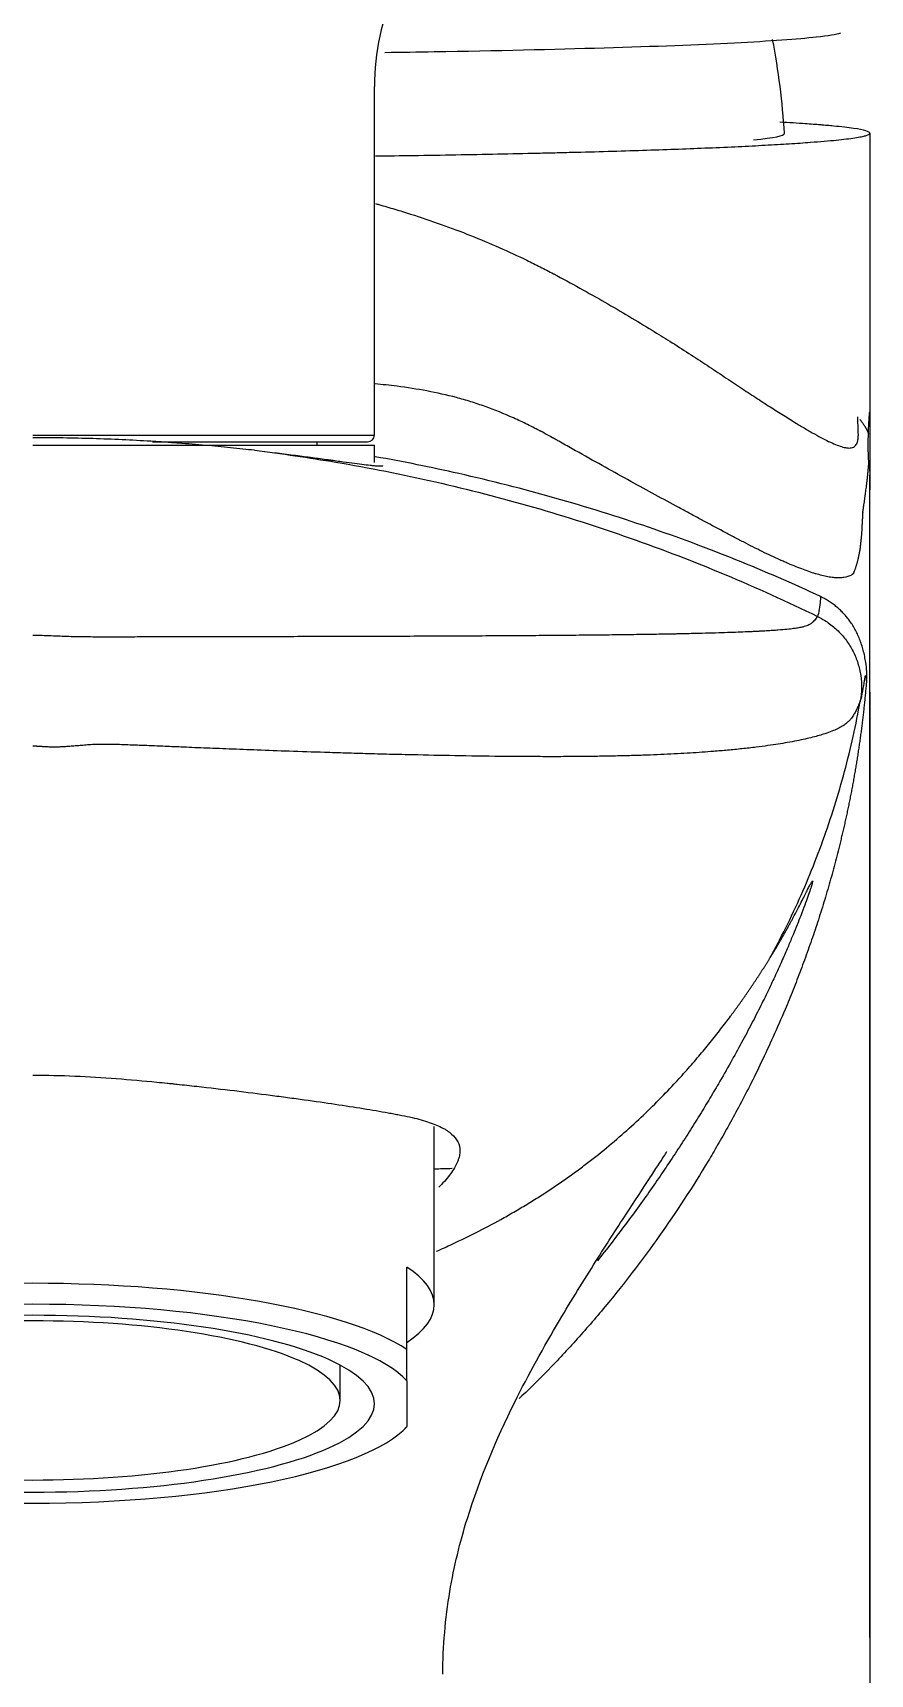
# Model space of a CAD drawing. Extents: x 1488 to 2842, y 0 to 992.
# Drawn here: x 1802.29 to 1826.8, y 378.95 to 426.99 of the extents above; entities that cross this region are included whole.
import ezdxf

# ---------------------------------------------------------------- set-up
doc = ezdxf.new("R2010")
doc.units = 0
doc.header["$LTSCALE"] = 10
doc.header["$MEASUREMENT"] = 0
doc.layers.add('1', color=7, linetype='CONTINUOUS')

msp = doc.modelspace()

# ---------------------------------------------------------------- linework, layer by layer
at = {"layer": '1', "color": 7, "linetype": 'Continuous', "lineweight": -3}
for p, q in [((1812.29, 415.22), (1812.29, 425.42)), ((1826.8, 415.903), (1826.788, 415.903)), ((1802.29, 415.22), (1812.29, 415.22)), ((1802.29, 414.92), (1812.29, 414.92)), ((1805.79, 415.02), (1812.09, 415.02)), ((1810.609, 414.92), (1810.609, 415.02)), ((1812.29, 414.415), (1812.29, 414.92)), ((1826.79, 413.615), (1826.8, 413.615)), ((1814.04, 389.764), (1814.04, 394.978)), ((1813.24, 388.452), (1813.24, 390.867)), ((1811.29, 386.963), (1811.29, 387.994)), ((1813.24, 387.534), (1813.24, 386.198)), ((1813.129, 386.086), (1813.24, 386.189))]:
    msp.add_line(p, q, dxfattribs=at)
for centre, radius, start, end in [((1819.408, 425.42), 7.117, 132.3411, 180), ((1802.29, 422.685), 22.042, 3.541, 10.7512), ((1812.09, 415.22), 0.2, 270, 0)]:
    msp.add_arc(centre, radius, start, end, dxfattribs=at)
for centre, major_axis, ratio, start_param, end_param in [((1802.29, 424.045), (22, 0), 0.029666, 5.995877, 6.285002), ((1802.29, 389.764), (-11.75, 0), 0.258819, 2.770454, 3.512732), ((1802.29, 387.349), (-11.75, 0), 0.258819, 4.712389, 5.912046), ((1802.29, 387.349), (11.75, 0), 0.258819, 0.371139, 1.570796), ((1802.29, 386.866), (-11.25, 0), 0.258819, 4.712389, 6.051729), ((1802.29, 386.866), (11.25, 0), 0.258819, 0.231456, 1.570796), ((1802.29, 386.866), (-10, 0), 0.258819, 4.712389, 7.853982), ((1802.29, 386.963), (-9, 0), 0.258819, 4.712389, 7.853982), ((1802.29, 386.866), (10, 0), 0.258819, 4.712389, 7.853982), ((1802.29, 386.963), (9, 0), 0.258819, 4.712389, 7.853982), ((1802.29, 386.866), (-11.25, 0), 0.258819, 0.231456, 1.570796), ((1802.29, 386.866), (11.25, 0), 0.258819, 4.712389, 6.051729)]:
    msp.add_ellipse(centre, major_axis=major_axis, ratio=ratio, start_param=start_param, end_param=end_param, dxfattribs=at)
for points, knots in [([(1812.594, 426.419), (1813.085, 426.426), (1815.418, 426.463), (1819.205, 426.549), (1823.066, 426.698), (1825.204, 426.851), (1825.812, 426.952), (1825.937, 426.992)], [0, 0, 0, 0, 0.066769, 0.32273, 0.57869, 0.834651, 1, 1, 1, 1]), ([(1826.79, 424.054), (1826.79, 424.078), (1826.75, 424.101), (1826.591, 424.148), (1826.472, 424.172), (1826.157, 424.218), (1825.961, 424.24), (1825.666, 424.269), (1825.574, 424.277), (1825.476, 424.286), (1825.409, 424.291), (1825.376, 424.294), (1825.204, 424.308), (1825.057, 424.319), (1824.674, 424.346), (1824.426, 424.362), (1824.16, 424.377)], [0, 0, 0, 0, 0.211104, 0.211104, 0.422208, 0.422208, 0.633312, 0.633312, 0.686088, 0.712476, 0.712476, 0.738864, 0.738864, 0.844416, 0.844416, 1, 1, 1, 1]), ([(1822.067, 423.626), (1822.677, 423.651), (1823.228, 423.677), (1823.972, 423.718), (1824.206, 423.732), (1824.648, 423.76), (1824.856, 423.774), (1825.053, 423.789)], [0, 0, 0, 0, 0.5, 0.5, 0.75, 0.75, 1, 1, 1, 1]), ([(1825.053, 423.789), (1825.339, 423.81), (1825.589, 423.831), (1826.021, 423.874), (1826.202, 423.896), (1826.42, 423.929), (1826.485, 423.941), (1826.567, 423.957), (1826.606, 423.966), (1826.639, 423.974), (1826.659, 423.98), (1826.669, 423.983), (1826.753, 424.008), (1826.79, 424.031), (1826.79, 424.054)], [0, 0, 0, 0, 0.25, 0.25, 0.5, 0.5, 0.625, 0.625, 0.6875, 0.71875, 0.71875, 0.75, 0.75, 1, 1, 1, 1]), ([(1812.325, 423.388), (1812.694, 423.393), (1813.059, 423.398), (1813.844, 423.41), (1814.683, 423.424), (1815.494, 423.439), (1816.291, 423.455), (1816.683, 423.464), (1817.164, 423.475), (1817.259, 423.477), (1817.45, 423.481), (1817.545, 423.484), (1817.827, 423.49), (1818.012, 423.495), (1818.926, 423.518), (1819.613, 423.538), (1820.581, 423.57), (1821.205, 423.591), (1821.787, 423.614), (1822.067, 423.626)], [0, 0, 0, 0, 0.095381, 0.095381, 0.208458, 0.321536, 0.321536, 0.434613, 0.434613, 0.462882, 0.462882, 0.491152, 0.491152, 0.54769, 0.54769, 0.773845, 0.773845, 0.886923, 1, 1, 1, 1]), ([(1812.317, 421.994), (1812.352, 421.984), (1812.387, 421.975), (1812.577, 421.921), (1812.732, 421.876), (1812.963, 421.807), (1813.039, 421.783), (1813.192, 421.736), (1813.573, 421.617), (1814.245, 421.39), (1814.822, 421.173), (1815.389, 420.947), (1815.667, 420.831), (1816.215, 420.589), (1816.484, 420.465), (1816.881, 420.273), (1817.012, 420.207), (1817.207, 420.109), (1817.272, 420.075), (1817.401, 420.008), (1817.465, 419.975), (1817.529, 419.941)], [0, 0, 0, 0, 0.018365, 0.018365, 0.100168, 0.100168, 0.141069, 0.141069, 0.181971, 0.345577, 0.509182, 0.509182, 0.672788, 0.672788, 0.836394, 0.836394, 0.918197, 0.918197, 0.959099, 0.959099, 1, 1, 1, 1]), ([(1817.528, 419.941), (1817.531, 419.94), (1817.534, 419.938), (1817.795, 419.799), (1818.05, 419.661), (1818.55, 419.384), (1818.795, 419.246), (1819.274, 418.97), (1819.509, 418.832), (1819.97, 418.559), (1820.195, 418.422), (1820.592, 418.179), (1820.765, 418.072), (1821.127, 417.845), (1821.314, 417.725), (1821.678, 417.49), (1821.855, 417.375), (1822.199, 417.148), (1822.366, 417.036), (1822.691, 416.819), (1822.849, 416.713), (1823.156, 416.51), (1823.305, 416.412), (1823.594, 416.224), (1823.734, 416.133), (1824.005, 415.96), (1824.136, 415.877), (1824.388, 415.718), (1824.51, 415.643), (1824.67, 415.545), (1824.714, 415.519), (1824.855, 415.434), (1824.95, 415.378), (1825.13, 415.274), (1825.216, 415.226), (1825.379, 415.138), (1825.457, 415.097), (1825.603, 415.025), (1825.671, 414.993), (1825.8, 414.937), (1825.861, 414.913), (1825.973, 414.875), (1826.025, 414.861), (1826.123, 414.842), (1826.169, 414.838), (1826.237, 414.843), (1826.261, 414.848), (1826.304, 414.863), (1826.324, 414.873), (1826.36, 414.901), (1826.376, 414.918), (1826.396, 414.949), (1826.401, 414.957), (1826.413, 414.981), (1826.42, 414.998), (1826.432, 415.037), (1826.437, 415.057), (1826.445, 415.101), (1826.448, 415.122), (1826.451, 415.16), (1826.452, 415.173), (1826.453, 415.197), (1826.454, 415.207), (1826.454, 415.226), (1826.454, 415.235), (1826.453, 415.257), (1826.453, 415.27), (1826.45, 415.382), (1826.446, 415.478), (1826.44, 415.633), (1826.437, 415.691), (1826.435, 415.749)], [0, 0, 0, 0, 0.000508, 0.000508, 0.052823, 0.052823, 0.105063, 0.105063, 0.157204, 0.157204, 0.209232, 0.209232, 0.250735, 0.250735, 0.297467, 0.297467, 0.343818, 0.343818, 0.389805, 0.389805, 0.43549, 0.43549, 0.480896, 0.480896, 0.525985, 0.525985, 0.570722, 0.570722, 0.615071, 0.615071, 0.631659, 0.631659, 0.670015, 0.670015, 0.707823, 0.707823, 0.745, 0.745, 0.781442, 0.781442, 0.817028, 0.817028, 0.851616, 0.851616, 0.88639, 0.88639, 0.907025, 0.907025, 0.926147, 0.926147, 0.943556, 0.943556, 0.948965, 0.948965, 0.957904, 0.957904, 0.965074, 0.965074, 0.969821, 0.969821, 0.971935, 0.971935, 0.973466, 0.973466, 0.97468, 0.97468, 0.97659, 0.97659, 0.991186, 0.991186, 1, 1, 1, 1]), ([(1817.176, 415.32), (1817.174, 415.321), (1817.171, 415.322), (1817.167, 415.325), (1817.161, 415.328), (1817.146, 415.336), (1817.117, 415.351), (1817.057, 415.382), (1816.939, 415.443), (1816.702, 415.562), (1816.497, 415.658), (1816.086, 415.842), (1815.809, 415.953), (1815.461, 416.078), (1815.391, 416.103), (1815.251, 416.149), (1815.041, 416.217), (1814.829, 416.278), (1814.404, 416.391), (1814.117, 416.455), (1813.539, 416.564), (1813.247, 416.609), (1812.737, 416.674), (1812.523, 416.697), (1812.307, 416.717)], [0, 0, 0, 0, 0.001365, 0.001365, 0.002729, 0.005459, 0.010918, 0.021836, 0.043672, 0.087344, 0.174688, 0.174688, 0.349375, 0.349375, 0.393047, 0.393047, 0.436719, 0.524063, 0.524063, 0.698751, 0.698751, 0.873439, 0.873439, 1, 1, 1, 1]), ([(1826.497, 415.677), (1826.501, 415.671), (1826.51, 415.659), (1826.524, 415.641), (1826.54, 415.621), (1826.556, 415.6), (1826.573, 415.576), (1826.591, 415.551), (1826.606, 415.529), (1826.619, 415.511), (1826.628, 415.497), (1826.637, 415.483), (1826.645, 415.47), (1826.654, 415.456), (1826.662, 415.442), (1826.67, 415.429), (1826.677, 415.415), (1826.685, 415.402), (1826.692, 415.388), (1826.699, 415.375), (1826.705, 415.362), (1826.712, 415.349), (1826.718, 415.336), (1826.724, 415.323), (1826.729, 415.31), (1826.735, 415.297), (1826.74, 415.284), (1826.745, 415.272), (1826.748, 415.263), (1826.749, 415.259)], [0, 0, 0, 0, 0.035531, 0.075604, 0.120201, 0.169303, 0.222891, 0.280939, 0.343424, 0.376415, 0.409389, 0.442347, 0.475289, 0.508215, 0.541124, 0.574016, 0.606891, 0.639749, 0.67259, 0.705413, 0.738218, 0.771005, 0.803775, 0.836526, 0.869258, 0.901972, 0.934667, 0.967343, 1, 1, 1, 1]), ([(1826.749, 415.26), (1826.751, 415.318), (1826.754, 415.374), (1826.757, 415.454), (1826.759, 415.48), (1826.76, 415.517), (1826.761, 415.529), (1826.762, 415.553), (1826.763, 415.565), (1826.766, 415.622), (1826.769, 415.664), (1826.772, 415.72), (1826.773, 415.737), (1826.775, 415.762), (1826.775, 415.769), (1826.777, 415.784), (1826.777, 415.792), (1826.78, 415.826), (1826.781, 415.848), (1826.784, 415.873), (1826.785, 415.88), (1826.786, 415.892), (1826.787, 415.896), (1826.788, 415.902), (1826.788, 415.903), (1826.788, 415.903)], [0, 0, 0, 0, 0.153572, 0.153572, 0.230357, 0.230357, 0.26875, 0.26875, 0.307143, 0.307143, 0.460715, 0.460715, 0.5375, 0.5375, 0.575893, 0.575893, 0.614286, 0.614286, 0.767858, 0.767858, 0.844643, 0.844643, 0.921429, 0.921429, 1, 1, 1, 1]), ([(1826.8, 413.833), (1826.8, 413.878), (1826.8, 413.928), (1826.8, 414.01), (1826.8, 414.038), (1826.8, 414.083), (1826.8, 414.099), (1826.8, 414.13), (1826.8, 414.146), (1826.8, 414.226), (1826.8, 414.293), (1826.8, 414.38), (1826.8, 414.398), (1826.8, 414.434), (1826.8, 414.452), (1826.8, 414.507), (1826.8, 414.544), (1826.8, 414.654), (1826.8, 414.729), (1826.8, 414.823), (1826.8, 414.841), (1826.8, 414.879), (1826.8, 414.898), (1826.8, 414.953), (1826.8, 414.99), (1826.8, 415.062), (1826.8, 415.116), (1826.8, 415.169), (1826.8, 415.204), (1826.8, 415.221), (1826.8, 415.307), (1826.8, 415.371), (1826.8, 415.461), (1826.8, 415.491), (1826.8, 415.533), (1826.8, 415.547), (1826.8, 415.574), (1826.8, 415.587), (1826.8, 415.65), (1826.8, 415.695), (1826.8, 415.744), (1826.8, 415.754), (1826.8, 415.772), (1826.8, 415.78), (1826.8, 415.805), (1826.8, 415.82), (1826.8, 415.858), (1826.8, 415.877), (1826.8, 415.895), (1826.8, 415.899), (1826.8, 415.903), (1826.8, 415.903), (1826.8, 415.903)], [0, 0, 0, 0, 0.078154, 0.078154, 0.117231, 0.117231, 0.13677, 0.13677, 0.156308, 0.156308, 0.234462, 0.234462, 0.254001, 0.254001, 0.273539, 0.273539, 0.312616, 0.312616, 0.390771, 0.390771, 0.410309, 0.410309, 0.429848, 0.429848, 0.468925, 0.468925, 0.508002, 0.52754, 0.52754, 0.547079, 0.547079, 0.625233, 0.625233, 0.66431, 0.66431, 0.683848, 0.683848, 0.703387, 0.703387, 0.781541, 0.781541, 0.80108, 0.80108, 0.820618, 0.820618, 0.859695, 0.859695, 0.937849, 0.937849, 0.976926, 0.976926, 1, 1, 1, 1]), ([(1808.778, 414.772), (1808.552, 414.798), (1808.086, 414.848), (1807.592, 414.895), (1807.085, 414.94), (1806.824, 414.961), (1806.489, 414.986), (1806.422, 414.991), (1806.286, 415.001), (1806.083, 415.015), (1805.878, 415.028), (1805.465, 415.053), (1804.908, 415.083), (1804.338, 415.105), (1803.762, 415.123), (1803.471, 415.129), (1803.103, 415.135), (1803.029, 415.136), (1802.881, 415.138), (1802.66, 415.14), (1802.438, 415.141), (1802.29, 415.141)], [0, 0, 0, 0, 0.125, 0.25, 0.25, 0.375, 0.375, 0.40625, 0.40625, 0.4375, 0.5, 0.5, 0.625, 0.75, 0.75, 0.875, 0.875, 0.90625, 0.90625, 0.9375, 1, 1, 1, 1]), ([(1817.483, 415.152), (1817.432, 415.179), (1817.381, 415.207), (1817.279, 415.264), (1817.227, 415.292), (1817.176, 415.32)], [0, 0, 0, 0, 0.5, 0.5, 1, 1, 1, 1]), ([(1826.252, 411.122), (1826.187, 411.087), (1826.114, 411.064), (1826.013, 411.047), (1825.992, 411.044), (1825.949, 411.04), (1825.927, 411.039), (1825.859, 411.037), (1825.811, 411.039), (1825.735, 411.045), (1825.709, 411.048), (1825.657, 411.055), (1825.63, 411.059), (1825.548, 411.073), (1825.378, 411.108), (1825.19, 411.163), (1824.922, 411.252), (1824.78, 411.304), (1824.556, 411.394), (1824.479, 411.426), (1824.361, 411.476), (1824.321, 411.493), (1824.24, 411.529), (1824.199, 411.547), (1824.075, 411.603), (1823.99, 411.642), (1823.819, 411.723), (1823.731, 411.765), (1823.553, 411.852), (1823.462, 411.898), (1823.277, 411.991), (1823.183, 412.04), (1822.992, 412.139), (1822.895, 412.19), (1822.698, 412.294), (1822.598, 412.347), (1822.293, 412.509), (1822.083, 412.621), (1821.759, 412.795), (1821.65, 412.854), (1821.484, 412.943), (1821.428, 412.973), (1821.316, 413.034), (1821.034, 413.186), (1820.746, 413.343), (1820.275, 413.599), (1820.035, 413.73), (1819.548, 413.998), (1819.299, 414.136), (1818.795, 414.416), (1818.538, 414.56), (1818.147, 414.779), (1817.951, 414.889), (1817.718, 415.02), (1817.601, 415.086), (1817.543, 415.119), (1817.513, 415.135), (1817.499, 415.143), (1817.492, 415.147), (1817.488, 415.149), (1817.486, 415.15), (1817.484, 415.152)], [0, 0, 0, 0, 0.0625, 0.0625, 0.078125, 0.078125, 0.09375, 0.09375, 0.125, 0.125, 0.140625, 0.140625, 0.15625, 0.15625, 0.1875, 0.25, 0.25, 0.3125, 0.3125, 0.34375, 0.34375, 0.359375, 0.359375, 0.375, 0.375, 0.40625, 0.40625, 0.4375, 0.4375, 0.46875, 0.46875, 0.5, 0.5, 0.53125, 0.53125, 0.5625, 0.5625, 0.625, 0.625, 0.65625, 0.65625, 0.671875, 0.671875, 0.6875, 0.75, 0.75, 0.8125, 0.8125, 0.875, 0.875, 0.9375, 0.9375, 0.96875, 0.984375, 0.992187, 0.996094, 0.998047, 0.999023, 0.999512, 0.999512, 1, 1, 1, 1]), ([(1826.764, 414.413), (1826.758, 414.482), (1826.753, 414.552), (1826.749, 414.642), (1826.748, 414.661), (1826.747, 414.697), (1826.746, 414.715), (1826.744, 414.77), (1826.743, 414.806), (1826.742, 414.914), (1826.742, 414.985), (1826.744, 415.073), (1826.744, 415.091), (1826.745, 415.126), (1826.746, 415.143), (1826.747, 415.194), (1826.748, 415.227), (1826.75, 415.259)], [0, 0, 0, 0, 0.25, 0.25, 0.3125, 0.3125, 0.375, 0.375, 0.5, 0.5, 0.75, 0.75, 0.8125, 0.8125, 0.875, 0.875, 1, 1, 1, 1]), ([(1808.778, 414.772), (1808.982, 414.749), (1809.179, 414.726), (1809.558, 414.68), (1809.921, 414.634), (1810.422, 414.569), (1810.725, 414.527), (1810.905, 414.503), (1810.941, 414.498), (1811.011, 414.488), (1811.046, 414.484), (1811.148, 414.47), (1811.213, 414.461), (1811.403, 414.435), (1811.637, 414.403), (1811.933, 414.364), (1812.093, 414.345), (1812.199, 414.333), (1812.248, 414.328), (1812.292, 414.324), (1812.321, 414.322), (1812.334, 414.321), (1812.398, 414.316), (1812.439, 414.314), (1812.5, 414.314), (1812.532, 414.317), (1812.541, 414.324), (1812.54, 414.328)], [0, 0, 0, 0, 0.086625, 0.086625, 0.173251, 0.259876, 0.346501, 0.346501, 0.368157, 0.368157, 0.389814, 0.389814, 0.433126, 0.433126, 0.519752, 0.606377, 0.693002, 0.693002, 0.736315, 0.757971, 0.757971, 0.779627, 0.779627, 0.866253, 0.866253, 0.952878, 1, 1, 1, 1]), ([(1808.778, 414.772), (1809.574, 414.675), (1811.348, 414.416), (1814.079, 413.876), (1816.956, 413.134), (1819.787, 412.228), (1822.56, 411.163), (1824.366, 410.347), (1825.255, 409.913)], [0, 0, 0, 0, 0.139477, 0.311581, 0.483686, 0.655791, 0.827895, 1, 1, 1, 1]), ([(1825.348, 410.493), (1823.72, 411.253), (1820.304, 412.628), (1815.864, 413.887), (1813.136, 414.438), (1812.315, 414.585)], [0, 0, 0, 0, 0.403022, 0.821539, 1, 1, 1, 1]), ([(1826.583, 412.956), (1826.589, 412.993), (1826.6, 413.065), (1826.616, 413.169), (1826.629, 413.26), (1826.641, 413.342), (1826.651, 413.417), (1826.662, 413.493), (1826.672, 413.572), (1826.683, 413.655), (1826.694, 413.744), (1826.704, 413.821), (1826.711, 413.88), (1826.715, 413.915), (1826.717, 413.941), (1826.72, 413.962), (1826.722, 413.986), (1826.724, 414.005), (1826.726, 414.019), (1826.726, 414.026), (1826.727, 414.033), (1826.728, 414.04), (1826.728, 414.047), (1826.729, 414.054), (1826.73, 414.061), (1826.731, 414.068), (1826.731, 414.075), (1826.732, 414.082), (1826.733, 414.089), (1826.733, 414.096), (1826.734, 414.103), (1826.735, 414.11), (1826.735, 414.117), (1826.736, 414.124), (1826.737, 414.131), (1826.737, 414.137), (1826.738, 414.144), (1826.739, 414.151), (1826.74, 414.158), (1826.74, 414.165), (1826.741, 414.172), (1826.742, 414.179), (1826.742, 414.185), (1826.743, 414.192), (1826.744, 414.199), (1826.744, 414.206), (1826.745, 414.213), (1826.746, 414.22), (1826.746, 414.226), (1826.747, 414.233), (1826.747, 414.24), (1826.748, 414.247), (1826.749, 414.254), (1826.749, 414.26), (1826.75, 414.267), (1826.751, 414.274), (1826.751, 414.281), (1826.752, 414.287), (1826.753, 414.294), (1826.753, 414.301), (1826.754, 414.307), (1826.754, 414.314), (1826.755, 414.321), (1826.756, 414.328), (1826.756, 414.334), (1826.757, 414.341), (1826.757, 414.348), (1826.758, 414.354), (1826.759, 414.361), (1826.759, 414.368), (1826.76, 414.374), (1826.76, 414.381), (1826.761, 414.388), (1826.762, 414.394), (1826.762, 414.401), (1826.763, 414.408), (1826.763, 414.412), (1826.763, 414.414)], [0, 0, 0, 0, 0.078482, 0.150181, 0.215114, 0.266985, 0.318855, 0.370728, 0.42317, 0.47953, 0.540344, 0.605584, 0.637527, 0.661099, 0.676321, 0.689329, 0.704397, 0.723228, 0.727871, 0.732517, 0.737164, 0.741813, 0.746464, 0.751117, 0.755772, 0.760429, 0.765088, 0.769749, 0.774411, 0.779076, 0.783743, 0.788412, 0.793082, 0.797755, 0.80243, 0.807107, 0.811785, 0.816466, 0.821149, 0.825834, 0.830521, 0.83521, 0.839901, 0.844595, 0.84929, 0.853987, 0.858687, 0.863389, 0.868093, 0.872799, 0.877507, 0.882217, 0.88693, 0.891644, 0.896361, 0.90108, 0.905801, 0.910525, 0.91525, 0.919978, 0.924708, 0.929441, 0.934175, 0.938912, 0.943651, 0.948392, 0.953136, 0.957882, 0.962575, 0.96725, 0.971925, 0.976602, 0.98128, 0.985958, 0.990638, 0.995318, 1, 1, 1, 1]), ([(1826.763, 414.413), (1826.766, 414.38), (1826.769, 414.348), (1826.774, 414.3), (1826.775, 414.285), (1826.778, 414.253), (1826.78, 414.238), (1826.787, 414.162), (1826.79, 414.103), (1826.79, 414.049)], [0, 0, 0, 0, 0.25, 0.25, 0.375, 0.375, 0.5, 0.5, 1, 1, 1, 1]), ([(1826.79, 414.049), (1826.79, 414.036), (1826.79, 414.023), (1826.79, 413.997), (1826.79, 413.984), (1826.79, 413.947), (1826.79, 413.923), (1826.79, 413.856), (1826.79, 413.815), (1826.79, 413.762), (1826.79, 413.746), (1826.79, 413.716), (1826.79, 413.702), (1826.79, 413.666), (1826.79, 413.647), (1826.79, 413.631), (1826.79, 413.629), (1826.79, 413.624), (1826.79, 413.618), (1826.79, 413.615), (1826.79, 413.615), (1826.79, 413.615), (1826.79, 413.615)], [0, 0, 0, 0, 0.049578, 0.049578, 0.099157, 0.099157, 0.198314, 0.198314, 0.396627, 0.396627, 0.495784, 0.495784, 0.594941, 0.594941, 0.793255, 0.793255, 0.842833, 0.842833, 0.892412, 0.991569, 0.991569, 1, 1, 1, 1]), ([(1826.79, 407.733), (1826.79, 407.913), (1826.79, 408.194), (1826.79, 408.931), (1826.79, 409.388), (1826.79, 410.063), (1826.79, 410.203), (1826.79, 410.493), (1826.79, 410.644), (1826.79, 410.954), (1826.79, 411.194), (1826.79, 411.445), (1826.79, 411.614), (1826.79, 411.699), (1826.79, 412.132), (1826.79, 412.676), (1826.79, 413.351), (1826.79, 413.648), (1826.79, 413.798), (1826.79, 413.848), (1826.79, 413.948), (1826.79, 413.999), (1826.79, 414.049)], [0, 0, 0, 0, 0.25, 0.25, 0.5, 0.5, 0.5625, 0.5625, 0.625, 0.625, 0.6875, 0.71875, 0.71875, 0.75, 0.75, 0.875, 0.9375, 0.96875, 0.96875, 0.984375, 0.984375, 1, 1, 1, 1]), ([(1826.8, 413.615), (1826.8, 413.615), (1826.8, 413.615), (1826.8, 413.616), (1826.8, 413.618), (1826.8, 413.621), (1826.8, 413.623), (1826.8, 413.631), (1826.8, 413.637), (1826.8, 413.655), (1826.8, 413.67), (1826.8, 413.69), (1826.8, 413.704), (1826.8, 413.712), (1826.8, 413.751), (1826.8, 413.789), (1826.8, 413.833)], [0, 0, 0, 0, 0.059575, 0.059575, 0.137943, 0.137943, 0.216312, 0.216312, 0.37305, 0.37305, 0.529787, 0.608156, 0.608156, 0.686525, 0.686525, 1, 1, 1, 1]), ([(1826.581, 412.955), (1826.579, 412.931), (1826.576, 412.884), (1826.573, 412.814), (1826.569, 412.745), (1826.566, 412.679), (1826.562, 412.615), (1826.559, 412.553), (1826.556, 412.494), (1826.553, 412.437), (1826.55, 412.382), (1826.546, 412.33), (1826.542, 412.28), (1826.538, 412.233), (1826.535, 412.197), (1826.532, 412.171), (1826.53, 412.153), (1826.528, 412.136), (1826.526, 412.12), (1826.525, 412.104), (1826.523, 412.09), (1826.522, 412.076), (1826.52, 412.061), (1826.519, 412.047), (1826.517, 412.032), (1826.516, 412.017), (1826.513, 411.993), (1826.509, 411.963), (1826.505, 411.928), (1826.501, 411.898), (1826.498, 411.873), (1826.495, 411.853), (1826.493, 411.837), (1826.491, 411.827), (1826.489, 411.821), (1826.488, 411.817), (1826.487, 411.813), (1826.486, 411.808), (1826.485, 411.801), (1826.482, 411.789), (1826.478, 411.767), (1826.473, 411.737), (1826.466, 411.701), (1826.459, 411.665), (1826.452, 411.631), (1826.445, 411.599), (1826.438, 411.57), (1826.431, 411.539), (1826.422, 411.507), (1826.413, 411.474), (1826.404, 411.44), (1826.394, 411.408), (1826.384, 411.375), (1826.373, 411.342), (1826.361, 411.307), (1826.347, 411.271), (1826.335, 411.239), (1826.325, 411.215), (1826.319, 411.2), (1826.315, 411.19), (1826.312, 411.183), (1826.31, 411.178), (1826.308, 411.173), (1826.307, 411.169), (1826.305, 411.166), (1826.304, 411.164), (1826.302, 411.161), (1826.301, 411.159), (1826.298, 411.157), (1826.296, 411.155), (1826.293, 411.152), (1826.29, 411.15), (1826.285, 411.146), (1826.279, 411.142), (1826.272, 411.138), (1826.266, 411.133), (1826.261, 411.129), (1826.255, 411.125), (1826.252, 411.122), (1826.25, 411.121)], [0, 0, 0, 0, 0.028669, 0.056671, 0.084011, 0.110693, 0.136722, 0.162102, 0.186854, 0.210982, 0.234481, 0.257349, 0.279584, 0.301187, 0.322159, 0.331237, 0.33989, 0.348119, 0.355924, 0.363305, 0.370263, 0.376863, 0.383634, 0.390689, 0.398028, 0.40565, 0.413555, 0.433663, 0.451395, 0.466755, 0.479748, 0.490376, 0.498643, 0.504554, 0.507375, 0.509793, 0.511808, 0.515886, 0.518513, 0.524367, 0.536538, 0.555015, 0.576846, 0.597794, 0.61783, 0.636955, 0.655174, 0.672488, 0.694437, 0.716386, 0.738336, 0.760287, 0.782425, 0.805902, 0.830911, 0.857452, 0.885523, 0.901606, 0.913318, 0.920661, 0.925649, 0.928907, 0.932099, 0.93631, 0.938009, 0.939971, 0.942197, 0.944689, 0.947446, 0.95047, 0.953761, 0.957319, 0.961144, 0.968696, 0.975818, 0.982509, 0.98877, 0.9946, 1, 1, 1, 1]), ([(1825.347, 410.493), (1825.348, 410.493), (1825.343, 410.392), (1825.316, 410.112), (1825.279, 409.955), (1825.255, 409.913)], [0, 0, 0, 0, 0.332606, 0.666303, 1, 1, 1, 1]), ([(1825.255, 409.913), (1825.234, 409.876), (1825.208, 409.84), (1825.163, 409.786), (1825.146, 409.768), (1825.119, 409.742), (1825.11, 409.733), (1825.089, 409.716), (1825.068, 409.698), (1825.042, 409.681), (1825.012, 409.665), (1824.996, 409.656), (1824.939, 409.632), (1824.892, 409.615), (1824.793, 409.592), (1824.755, 409.584), (1824.668, 409.568), (1824.618, 409.56), (1824.503, 409.545), (1824.437, 409.538), (1824.286, 409.523), (1824.2, 409.515), (1824.053, 409.504), (1824.001, 409.5), (1823.89, 409.493), (1823.831, 409.489), (1823.705, 409.482), (1823.637, 409.478), (1823.529, 409.473), (1823.492, 409.471), (1823.415, 409.467), (1823.376, 409.465), (1823.172, 409.456), (1822.99, 409.449), (1822.68, 409.438), (1822.57, 409.434), (1822.338, 409.427), (1822.214, 409.423), (1821.953, 409.416), (1821.815, 409.412), (1821.595, 409.407), (1821.52, 409.405), (1821.364, 409.401), (1821.284, 409.4), (1821.16, 409.397), (1821.118, 409.396), (1821.034, 409.395), (1820.991, 409.394), (1820.861, 409.391), (1820.772, 409.39), (1820.5, 409.385), (1820.31, 409.382), (1819.913, 409.376), (1819.707, 409.373), (1819.275, 409.368), (1819.051, 409.365), (1818.584, 409.36), (1818.342, 409.358), (1818.029, 409.355), (1817.965, 409.355), (1817.838, 409.353), (1817.773, 409.353), (1817.579, 409.351), (1817.447, 409.35), (1817.048, 409.347), (1816.776, 409.345), (1816.224, 409.342), (1815.943, 409.34), (1815.372, 409.337), (1815.083, 409.335), (1814.495, 409.333), (1814.198, 409.331), (1813.595, 409.329), (1813.29, 409.327), (1812.674, 409.325), (1812.363, 409.324), (1811.895, 409.323), (1811.739, 409.322), (1811.426, 409.321), (1811.269, 409.321), (1810.797, 409.32), (1810.482, 409.319), (1809.531, 409.317), (1808.894, 409.315), (1807.931, 409.313), (1807.61, 409.312), (1806.965, 409.311), (1806.642, 409.31), (1806.155, 409.31), (1805.993, 409.309), (1805.667, 409.309), (1805.341, 409.308), (1805.013, 409.308), (1804.684, 409.308), (1804.52, 409.307), (1804.271, 409.308), (1804.188, 409.308), (1804.022, 409.308), (1803.938, 409.309), (1803.77, 409.31), (1803.686, 409.311), (1803.517, 409.314), (1803.432, 409.316), (1803.261, 409.322), (1803.174, 409.325), (1803.001, 409.332), (1802.913, 409.336), (1802.737, 409.343), (1802.648, 409.347), (1802.47, 409.351), (1802.38, 409.353), (1802.29, 409.353)], [0, 0, 0, 0, 0.125, 0.125, 0.1875, 0.1875, 0.21875, 0.21875, 0.25, 0.28125, 0.28125, 0.3125, 0.3125, 0.375, 0.375, 0.40625, 0.40625, 0.4375, 0.4375, 0.46875, 0.46875, 0.5, 0.5, 0.515625, 0.515625, 0.53125, 0.53125, 0.546875, 0.546875, 0.554688, 0.554688, 0.5625, 0.5625, 0.59375, 0.59375, 0.609375, 0.609375, 0.625, 0.625, 0.640625, 0.640625, 0.648437, 0.648437, 0.65625, 0.65625, 0.660156, 0.660156, 0.664062, 0.664062, 0.671875, 0.671875, 0.6875, 0.6875, 0.703125, 0.703125, 0.71875, 0.71875, 0.734375, 0.734375, 0.738281, 0.738281, 0.742187, 0.742187, 0.75, 0.75, 0.765625, 0.765625, 0.78125, 0.78125, 0.796875, 0.796875, 0.8125, 0.8125, 0.828125, 0.828125, 0.84375, 0.84375, 0.851562, 0.851562, 0.859375, 0.859375, 0.875, 0.875, 0.90625, 0.90625, 0.921875, 0.921875, 0.9375, 0.9375, 0.945312, 0.945312, 0.953125, 0.960937, 0.960937, 0.96875, 0.96875, 0.972656, 0.972656, 0.976562, 0.976562, 0.980469, 0.980469, 0.984375, 0.984375, 0.988281, 0.988281, 0.992187, 0.992187, 0.996094, 0.996094, 1, 1, 1, 1]), ([(1826.692, 408.022), (1826.702, 408.139), (1826.703, 408.306), (1826.686, 408.471), (1826.679, 408.518)], [0, 0, 0, 0, 0.711681, 1, 1, 1, 1]), ([(1826.692, 408.022), (1826.688, 407.968), (1826.679, 407.86), (1826.664, 407.698), (1826.649, 407.536), (1826.632, 407.374), (1826.615, 407.213), (1826.597, 407.052), (1826.578, 406.892), (1826.558, 406.731), (1826.538, 406.571), (1826.516, 406.411), (1826.494, 406.251), (1826.471, 406.092), (1826.447, 405.933), (1826.422, 405.774), (1826.397, 405.615), (1826.371, 405.457), (1826.343, 405.299), (1826.315, 405.141), (1826.287, 404.984), (1826.257, 404.826), (1826.227, 404.67), (1826.196, 404.513), (1826.164, 404.357), (1826.131, 404.201), (1826.098, 404.045), (1826.063, 403.89), (1826.028, 403.735), (1825.993, 403.58), (1825.956, 403.426), (1825.919, 403.272), (1825.844, 402.969), (1825.727, 402.518), (1825.559, 401.92), (1825.379, 401.326), (1825.188, 400.734), (1824.985, 400.146), (1824.771, 399.561), (1824.546, 398.979), (1824.278, 398.325), (1823.969, 397.617), (1823.624, 396.874), (1823.285, 396.187), (1822.957, 395.556), (1822.643, 394.979), (1822.346, 394.455), (1821.705, 393.368), (1820.698, 391.825), (1819.424, 390.15), (1818.354, 388.895), (1817.489, 387.96), (1816.875, 387.348), (1816.556, 387.044), (1816.53, 387.019)], [0, 0, 0, 0, 0.00683, 0.013653, 0.02047, 0.02728, 0.034083, 0.04088, 0.047671, 0.054455, 0.061233, 0.068004, 0.074769, 0.081528, 0.088281, 0.095027, 0.101767, 0.108501, 0.115229, 0.121951, 0.128666, 0.135376, 0.142079, 0.148776, 0.155467, 0.162152, 0.168831, 0.175503, 0.18217, 0.188831, 0.195486, 0.202134, 0.208777, 0.234784, 0.260816, 0.286875, 0.312959, 0.339069, 0.365203, 0.391363, 0.417552, 0.45419, 0.488575, 0.520703, 0.550559, 0.578126, 0.603385, 0.626324, 0.736981, 0.835055, 0.89102, 0.944479, 0.995413, 1, 1, 1, 1]), ([(1826.511, 407.439), (1826.509, 407.432), (1826.504, 407.42), (1826.488, 407.382), (1826.464, 407.327), (1826.432, 407.256), (1826.403, 407.192), (1826.374, 407.133), (1826.343, 407.075), (1826.312, 407.019), (1826.277, 406.964), (1826.233, 406.905), (1826.174, 406.84), (1826.092, 406.768), (1825.985, 406.696), (1825.852, 406.623), (1825.687, 406.551), (1825.504, 406.485), (1825.313, 406.426), (1825.121, 406.374), (1824.903, 406.322), (1824.657, 406.269), (1824.393, 406.22), (1824.11, 406.172), (1823.809, 406.128), (1823.52, 406.09), (1823.261, 406.059), (1823.051, 406.036), (1822.841, 406.015), (1822.632, 405.995), (1822.424, 405.977), (1822.179, 405.956), (1821.887, 405.934), (1821.536, 405.911), (1821.164, 405.89), (1820.773, 405.87), (1820.363, 405.853), (1819.928, 405.839), (1819.472, 405.826), (1819.002, 405.817), (1818.481, 405.81), (1817.913, 405.805), (1817.304, 405.805), (1816.718, 405.807), (1815.897, 405.813), (1814.855, 405.827), (1813.733, 405.85), (1812.832, 405.871), (1812.129, 405.889), (1811.466, 405.909), (1810.693, 405.933), (1809.83, 405.961), (1808.898, 405.995), (1808.186, 406.023), (1807.662, 406.044), (1807.299, 406.058), (1806.956, 406.072), (1806.644, 406.085), (1806.361, 406.097), (1806.103, 406.108), (1805.859, 406.118), (1805.629, 406.128), (1805.412, 406.136), (1805.185, 406.145), (1804.951, 406.154), (1804.712, 406.161), (1804.534, 406.164), (1804.411, 406.165), (1804.337, 406.165), (1804.264, 406.164), (1804.194, 406.163), (1804.086, 406.16), (1803.939, 406.152), (1803.79, 406.139), (1803.677, 406.13), (1803.601, 406.124), (1803.526, 406.118), (1803.451, 406.112), (1803.36, 406.105), (1803.251, 406.097), (1803.125, 406.09), (1803.015, 406.087), (1802.922, 406.086), (1802.847, 406.086), (1802.773, 406.088), (1802.7, 406.091), (1802.643, 406.094), (1802.6, 406.096), (1802.573, 406.098), (1802.546, 406.1), (1802.52, 406.102), (1802.494, 406.103), (1802.47, 406.105), (1802.445, 406.107), (1802.422, 406.108), (1802.399, 406.109), (1802.376, 406.11), (1802.354, 406.111), (1802.333, 406.111), (1802.311, 406.112), (1802.297, 406.112), (1802.29, 406.112)], [0, 0, 0, 0, 0.011078, 0.022155, 0.069678, 0.109747, 0.143335, 0.175167, 0.205243, 0.233567, 0.260143, 0.28497, 0.317311, 0.348435, 0.378344, 0.40704, 0.434526, 0.460798, 0.479249, 0.497382, 0.515199, 0.532705, 0.549903, 0.564429, 0.579314, 0.594562, 0.603054, 0.611158, 0.618874, 0.626199, 0.633131, 0.639666, 0.649715, 0.659758, 0.669793, 0.679818, 0.689835, 0.699843, 0.710239, 0.720302, 0.730031, 0.74254, 0.754265, 0.765203, 0.775357, 0.799213, 0.820352, 0.832778, 0.844415, 0.85527, 0.865345, 0.882124, 0.897009, 0.910015, 0.916115, 0.921867, 0.927274, 0.932338, 0.936606, 0.940657, 0.94449, 0.948108, 0.951512, 0.954705, 0.958762, 0.962489, 0.965902, 0.967092, 0.96825, 0.969377, 0.970474, 0.971542, 0.974399, 0.977301, 0.978491, 0.979672, 0.980842, 0.982003, 0.983154, 0.985102, 0.987064, 0.989032, 0.990216, 0.991385, 0.992532, 0.993656, 0.994756, 0.995198, 0.995627, 0.996043, 0.996448, 0.996843, 0.997227, 0.997602, 0.997967, 0.998324, 0.998673, 0.999015, 0.999349, 0.999678, 1, 1, 1, 1]), ([(1823.876, 399.928), (1823.969, 400.097), (1824.226, 400.579), (1824.777, 401.704), (1825.446, 403.339), (1826.078, 405.364), (1826.386, 406.743), (1826.511, 407.439)], [0, 0, 0, 0, 0.072425, 0.204936, 0.469957, 0.734979, 1, 1, 1, 1]), ([(1826.79, 380.02), (1826.79, 380.055), (1826.79, 380.128), (1826.79, 380.239), (1826.79, 380.355), (1826.79, 380.475), (1826.79, 380.601), (1826.79, 380.732), (1826.79, 380.867), (1826.79, 381.008), (1826.79, 381.134), (1826.79, 381.257), (1826.79, 381.387), (1826.79, 381.553), (1826.79, 381.756), (1826.79, 381.995), (1826.79, 382.269), (1826.79, 382.832), (1826.79, 383.81), (1826.79, 384.957), (1826.79, 385.969), (1826.79, 386.671), (1826.79, 387.246), (1826.79, 387.702), (1826.79, 388.083), (1826.79, 388.429), (1826.79, 388.773), (1826.79, 389.117), (1826.79, 389.459), (1826.79, 389.799), (1826.79, 390.118), (1826.79, 390.416), (1826.79, 390.675), (1826.79, 391.028), (1826.79, 391.53), (1826.79, 392.247), (1826.79, 393.116), (1826.79, 393.92), (1826.79, 394.651), (1826.79, 395.303), (1826.79, 396.062), (1826.79, 396.92), (1826.79, 397.877), (1826.79, 398.919), (1826.79, 400.028), (1826.79, 401.175), (1826.79, 402.339), (1826.79, 403.146), (1826.79, 403.638), (1826.79, 403.833), (1826.79, 404.042), (1826.79, 404.32), (1826.79, 404.636), (1826.79, 404.963), (1826.79, 405.227), (1826.79, 405.451), (1826.79, 405.667), (1826.79, 405.903), (1826.79, 406.17), (1826.79, 406.429), (1826.79, 406.664), (1826.79, 406.86), (1826.79, 407.033), (1826.79, 407.186), (1826.79, 407.319), (1826.79, 407.433), (1826.79, 407.53), (1826.79, 407.612), (1826.79, 407.677), (1826.79, 407.716), (1826.79, 407.733)], [0, 0, 0, 0, 0.002855, 0.005844, 0.008966, 0.012221, 0.01561, 0.019132, 0.022787, 0.026575, 0.030496, 0.033022, 0.036532, 0.041026, 0.046503, 0.052965, 0.06041, 0.068838, 0.098785, 0.140196, 0.163145, 0.182648, 0.198707, 0.211323, 0.2211, 0.230877, 0.240654, 0.25043, 0.260207, 0.269983, 0.27976, 0.287801, 0.295833, 0.302381, 0.318729, 0.340008, 0.366094, 0.396986, 0.413709, 0.434261, 0.458638, 0.486837, 0.518856, 0.55577, 0.596433, 0.640834, 0.688956, 0.7408, 0.749291, 0.758626, 0.768804, 0.779825, 0.799995, 0.817335, 0.831844, 0.843525, 0.855238, 0.869333, 0.885811, 0.904669, 0.919452, 0.933067, 0.945515, 0.956795, 0.96691, 0.975859, 0.983642, 0.990259, 0.995712, 1, 1, 1, 1]), ([(1823.876, 399.928), (1823.888, 399.946), (1823.91, 399.982), (1823.943, 400.036), (1823.975, 400.089), (1824.007, 400.142), (1824.038, 400.194), (1824.069, 400.246), (1824.099, 400.297), (1824.129, 400.348), (1824.158, 400.398), (1824.186, 400.447), (1824.215, 400.496), (1824.242, 400.544), (1824.269, 400.591), (1824.296, 400.638), (1824.322, 400.685), (1824.348, 400.731), (1824.373, 400.776), (1824.398, 400.82), (1824.422, 400.864), (1824.445, 400.908), (1824.469, 400.95), (1824.492, 400.992), (1824.514, 401.034), (1824.536, 401.074), (1824.557, 401.115), (1824.616, 401.224), (1824.704, 401.393), (1824.81, 401.599), (1824.899, 401.775), (1824.971, 401.92), (1825.029, 402.032), (1825.072, 402.113), (1825.101, 402.162), (1825.118, 402.18), (1825.119, 402.154), (1825.096, 402.068), (1825.05, 401.925), (1824.982, 401.725), (1824.889, 401.47), (1824.781, 401.185), (1824.664, 400.888), (1824.544, 400.593), (1824.408, 400.267), (1824.248, 399.898), (1824.062, 399.483), (1823.845, 399.019), (1823.603, 398.523), (1823.334, 397.996), (1823.038, 397.438), (1822.714, 396.85), (1822.391, 396.285), (1822.077, 395.754), (1821.778, 395.263), (1821.464, 394.762), (1821.134, 394.249), (1820.786, 393.727), (1820.422, 393.196), (1820.039, 392.657), (1819.638, 392.111), (1819.23, 391.575), (1818.952, 391.222), (1818.816, 391.053)], [0, 0, 0, 0, 0.003732, 0.007466, 0.011202, 0.014939, 0.018679, 0.02242, 0.026164, 0.029911, 0.03366, 0.037412, 0.041167, 0.044925, 0.048687, 0.052453, 0.056222, 0.059995, 0.063772, 0.067553, 0.071339, 0.075129, 0.078925, 0.082725, 0.08653, 0.090341, 0.094157, 0.097979, 0.122262, 0.146649, 0.171187, 0.195918, 0.220255, 0.244679, 0.269231, 0.293957, 0.326439, 0.359067, 0.391946, 0.424448, 0.457073, 0.489931, 0.514296, 0.538691, 0.563164, 0.587764, 0.615475, 0.643166, 0.670902, 0.69875, 0.726772, 0.755026, 0.78357, 0.805055, 0.826573, 0.848143, 0.869784, 0.89151, 0.913341, 0.93529, 0.957372, 0.979602, 1, 1, 1, 1]), ([(1814.107, 391.329), (1814.261, 391.397), (1814.679, 391.586), (1815.342, 391.91), (1815.972, 392.247), (1816.466, 392.531), (1816.839, 392.754), (1817.2, 392.982), (1817.551, 393.213), (1817.891, 393.447), (1818.221, 393.684), (1818.539, 393.923), (1818.957, 394.251), (1819.461, 394.671), (1820.032, 395.186), (1820.565, 395.703), (1821.029, 396.186), (1821.434, 396.631), (1821.787, 397.038), (1822.117, 397.437), (1822.427, 397.829), (1822.63, 398.097), (1822.741, 398.247), (1822.768, 398.284), (1822.795, 398.32), (1822.822, 398.357), (1822.849, 398.393), (1822.875, 398.43), (1822.901, 398.466), (1822.927, 398.502), (1822.953, 398.538), (1822.978, 398.574), (1823.004, 398.609), (1823.029, 398.645), (1823.054, 398.68), (1823.079, 398.716), (1823.104, 398.751), (1823.128, 398.786), (1823.152, 398.821), (1823.177, 398.856), (1823.2, 398.89), (1823.224, 398.925), (1823.248, 398.959), (1823.271, 398.994), (1823.294, 399.028), (1823.317, 399.062), (1823.34, 399.096), (1823.363, 399.13), (1823.386, 399.163), (1823.408, 399.197), (1823.43, 399.23), (1823.452, 399.263), (1823.474, 399.296), (1823.496, 399.329), (1823.517, 399.362), (1823.539, 399.395), (1823.56, 399.427), (1823.581, 399.46), (1823.602, 399.492), (1823.622, 399.524), (1823.643, 399.556), (1823.663, 399.588), (1823.683, 399.619), (1823.703, 399.651), (1823.723, 399.682), (1823.743, 399.713), (1823.762, 399.744), (1823.782, 399.775), (1823.801, 399.806), (1823.82, 399.837), (1823.839, 399.867), (1823.858, 399.897), (1823.87, 399.917), (1823.876, 399.928)], [0, 0, 0, 0, 0.030908, 0.084268, 0.136624, 0.164379, 0.191886, 0.21915, 0.246177, 0.272973, 0.299549, 0.325913, 0.352063, 0.406256, 0.46014, 0.513837, 0.567467, 0.610628, 0.653709, 0.696777, 0.739902, 0.783153, 0.787391, 0.79163, 0.795867, 0.800105, 0.804341, 0.808578, 0.812815, 0.817051, 0.821287, 0.825524, 0.82976, 0.833997, 0.838233, 0.84247, 0.846707, 0.850945, 0.855183, 0.859422, 0.863661, 0.867901, 0.872141, 0.876383, 0.880625, 0.884868, 0.889112, 0.893357, 0.897603, 0.90185, 0.906099, 0.910349, 0.9146, 0.918852, 0.923106, 0.927362, 0.931619, 0.935877, 0.940138, 0.9444, 0.948664, 0.95293, 0.957198, 0.961468, 0.96574, 0.970015, 0.974291, 0.97857, 0.982851, 0.987134, 0.99142, 0.995709, 1, 1, 1, 1]), ([(1802.29, 396.485), (1802.704, 396.485), (1803.114, 396.475), (1803.928, 396.439), (1804.332, 396.414), (1805.133, 396.353), (1805.53, 396.318), (1806.023, 396.27), (1806.121, 396.26), (1806.268, 396.245), (1806.317, 396.24), (1806.415, 396.23), (1806.659, 396.205), (1806.898, 396.179), (1807.467, 396.116), (1807.836, 396.073), (1808.555, 395.986), (1808.905, 395.942), (1809.415, 395.876), (1809.583, 395.854), (1809.831, 395.82), (1809.913, 395.809), (1810.076, 395.787), (1810.156, 395.776), (1810.554, 395.721), (1810.856, 395.677), (1811.431, 395.591), (1811.704, 395.549), (1812.219, 395.465), (1812.462, 395.423), (1812.747, 395.372), (1812.803, 395.362), (1812.912, 395.341), (1813.073, 395.311), (1813.223, 395.28), (1813.415, 395.238), (1813.506, 395.216), (1813.679, 395.17), (1813.761, 395.146), (1813.994, 395.07), (1814.131, 395.016), (1814.28, 394.941), (1814.309, 394.925), (1814.363, 394.894), (1814.39, 394.878), (1814.465, 394.829), (1814.51, 394.795), (1814.63, 394.689), (1814.69, 394.613), (1814.77, 394.45), (1814.79, 394.363), (1814.791, 394.223), (1814.786, 394.175), (1814.771, 394.1), (1814.761, 394.062), (1814.749, 394.023), (1814.74, 393.997), (1814.735, 393.984), (1814.69, 393.865), (1814.629, 393.754), (1814.469, 393.524), (1814.37, 393.405), (1814.228, 393.257), (1814.203, 393.233), (1814.178, 393.208)], [0, 0, 0, 0, 0.052082, 0.052082, 0.104164, 0.104164, 0.156246, 0.156246, 0.169266, 0.169266, 0.175777, 0.175777, 0.182287, 0.208328, 0.208328, 0.26041, 0.26041, 0.312492, 0.312492, 0.338533, 0.338533, 0.351553, 0.351553, 0.364574, 0.364574, 0.416656, 0.416656, 0.468738, 0.468738, 0.52082, 0.52082, 0.53384, 0.53384, 0.546861, 0.572902, 0.572902, 0.598943, 0.598943, 0.624984, 0.624984, 0.677066, 0.677066, 0.690086, 0.690086, 0.703107, 0.703107, 0.729148, 0.729148, 0.78123, 0.78123, 0.833312, 0.833312, 0.859353, 0.859353, 0.872373, 0.878883, 0.878883, 0.885394, 0.885394, 0.937476, 0.937476, 0.989558, 0.989558, 1, 1, 1, 1]), ([(1814.29, 378.951), (1814.296, 379.77), (1814.424, 381.306), (1815.088, 384.008), (1816.209, 386.659), (1817.577, 389.121), (1818.722, 390.97), (1819.619, 392.357), (1820.257, 393.331), (1820.601, 393.857), (1820.773, 394.121), (1820.845, 394.234), (1820.853, 394.252), (1820.852, 394.252)], [0, 0, 0, 0, 0.127497, 0.242966, 0.437125, 0.582081, 0.690911, 0.783112, 0.860377, 0.89704, 0.935241, 0.976536, 1, 1, 1, 1]), ([(1814.046, 393.742), (1814.069, 393.743), (1814.167, 393.746), (1814.337, 393.751), (1814.486, 393.755), (1814.563, 393.758), (1814.568, 393.758)], [0, 0, 0, 0, 0.129686, 0.548962, 0.968204, 1, 1, 1, 1]), ([(1826.79, 380.02), (1826.79, 377.453), (1826.79, 372.996), (1826.79, 368.539), (1826.79, 366.65)], [0, 0, 0, 0, 0.576037, 1, 1, 1, 1])]:
    msp.add_open_spline(points, degree=3, knots=knots, dxfattribs=at)
for points, degree in [([(1826.79, 424.054), (1826.79, 421.325), (1826.79, 418.595), (1826.79, 415.866)], 3), ([(1826.679, 408.516), (1826.477, 409.929), (1825.347, 410.493)], 2), ([(1825.255, 409.913), (1825.367, 409.859), (1825.581, 409.732), (1825.868, 409.492), (1826.112, 409.21), (1826.307, 408.891), (1826.449, 408.545), (1826.533, 408.181), (1826.557, 407.809), (1826.533, 407.561), (1826.511, 407.439)], 3), ([(1826.511, 407.439), (1826.541, 407.511), (1826.588, 407.718), (1826.634, 408.047), (1826.665, 408.23), (1826.683, 408.144), (1826.692, 408.022)], 3), ([(1826.79, 407.692), (1826.79, 398.468), (1826.79, 389.244), (1826.79, 380.02)], 3), ([(1813.24, 387.534), (1813.24, 387.622), (1813.24, 387.807), (1813.24, 388.112), (1813.24, 388.336), (1813.24, 388.452)], 3)]:
    msp.add_open_spline(points, degree=degree, dxfattribs=at)

doc.saveas('drawing.dxf')
